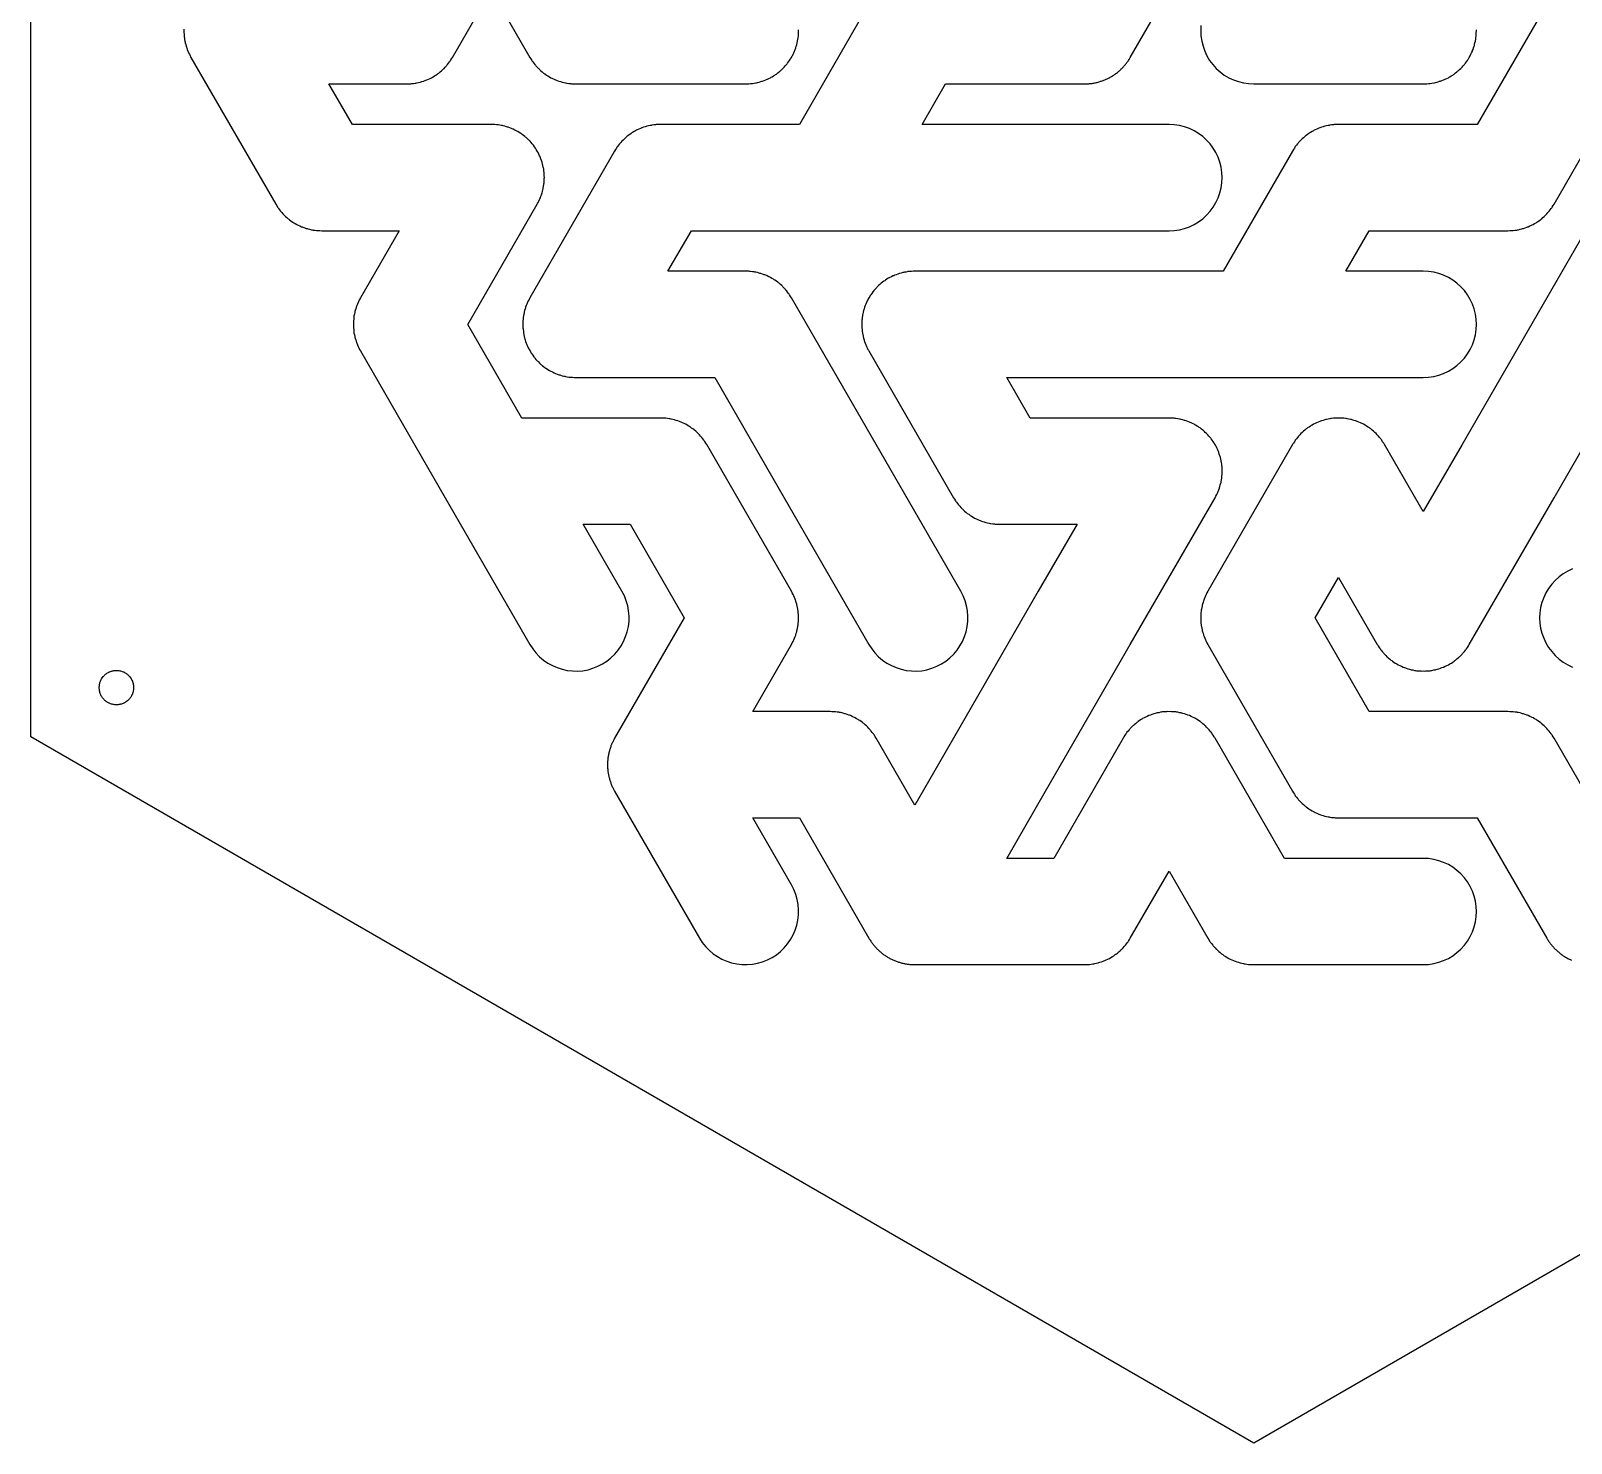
# Model space of a CAD drawing. Header units: millimetres. Extents: x -121 to 121, y -140 to 140.
# Drawn here: x -120.8 to 31.4, y -139.5 to 0 of the extents above; entities that cross this region are included whole.
import ezdxf

# ---------------------------------------------------------------- set-up
doc = ezdxf.new("R2010")
doc.units = ezdxf.units.MM
doc.layers.add('CUT', color=1, linetype='Continuous')

msp = doc.modelspace()

# ---------------------------------------------------------------- linework, layer by layer
at = {"layer": 'CUT'}
for points in [[(120.83, -69.76), (0, -139.52), (-120.83, -69.76), (-120.83, 69.76), (0, 139.52), (120.83, 69.76), (120.83, -69.76)], [(-110.67, -64.88), (-110.67, -64.96), (-110.68, -65.04), (-110.69, -65.13), (-110.71, -65.21), (-110.72, -65.29), (-110.75, -65.37), (-110.77, -65.45), (-110.8, -65.53), (-110.84, -65.61), (-110.87, -65.68), (-110.91, -65.75), (-110.96, -65.82), (-111.01, -65.89), (-111.06, -65.96), (-111.11, -66.02), (-111.17, -66.08), (-111.23, -66.14), (-111.29, -66.19), (-111.36, -66.24), (-111.43, -66.29), (-111.5, -66.34), (-111.57, -66.38), (-111.65, -66.42), (-111.72, -66.45), (-111.8, -66.48), (-111.88, -66.51), (-111.96, -66.53), (-112.04, -66.55), (-112.12, -66.56), (-112.21, -66.57), (-112.29, -66.58), (-112.37, -66.58), (-112.46, -66.58), (-112.54, -66.57), (-112.62, -66.56), (-112.7, -66.55), (-112.79, -66.53), (-112.87, -66.51), (-112.95, -66.48), (-113.02, -66.45), (-113.1, -66.42), (-113.17, -66.38), (-113.25, -66.34), (-113.32, -66.29), (-113.39, -66.24), (-113.45, -66.19), (-113.51, -66.14), (-113.57, -66.08), (-113.63, -66.02), (-113.69, -65.96), (-113.74, -65.89), (-113.79, -65.82), (-113.83, -65.75), (-113.87, -65.68), (-113.91, -65.61), (-113.94, -65.53), (-113.97, -65.45), (-114, -65.37), (-114.02, -65.29), (-114.04, -65.21), (-114.05, -65.13), (-114.06, -65.04), (-114.07, -64.96), (-114.07, -64.88), (-114.07, -64.79), (-114.06, -64.71), (-114.05, -64.63), (-114.04, -64.55), (-114.02, -64.47), (-114, -64.38), (-113.97, -64.31), (-113.94, -64.23), (-113.91, -64.15), (-113.87, -64.08), (-113.83, -64), (-113.79, -63.93), (-113.74, -63.87), (-113.69, -63.8), (-113.63, -63.74), (-113.57, -63.68), (-113.51, -63.62), (-113.45, -63.56), (-113.39, -63.51), (-113.32, -63.46), (-113.25, -63.42), (-113.17, -63.38), (-113.1, -63.34), (-113.02, -63.31), (-112.95, -63.28), (-112.87, -63.25), (-112.79, -63.23), (-112.7, -63.21), (-112.62, -63.2), (-112.54, -63.19), (-112.46, -63.18), (-112.37, -63.18), (-112.29, -63.18), (-112.21, -63.19), (-112.12, -63.2), (-112.04, -63.21), (-111.96, -63.23), (-111.88, -63.25), (-111.8, -63.28), (-111.72, -63.31), (-111.65, -63.34), (-111.57, -63.38), (-111.5, -63.42), (-111.43, -63.46), (-111.36, -63.51), (-111.29, -63.56), (-111.23, -63.62), (-111.17, -63.68), (-111.11, -63.74), (-111.06, -63.8), (-111.01, -63.87), (-110.96, -63.93), (-110.91, -64), (-110.87, -64.08), (-110.84, -64.15), (-110.8, -64.23), (-110.77, -64.31), (-110.75, -64.38), (-110.72, -64.47), (-110.71, -64.55), (-110.69, -64.63), (-110.68, -64.71), (-110.67, -64.79), (-110.67, -64.88)]]:
    msp.add_lwpolyline(points, close=True, dxfattribs=at)
for points in [[(-38.03, 2.62), (-44.89, -9.25), (-58.6, -9.25), (-58.77, -9.26), (-58.94, -9.26), (-59.03, -9.27), (-59.12, -9.28), (-59.29, -9.3), (-59.46, -9.32), (-59.54, -9.34), (-59.63, -9.35), (-59.79, -9.39), (-59.96, -9.43), (-60.04, -9.46), (-60.13, -9.48), (-60.29, -9.53), (-60.45, -9.59), (-60.53, -9.62), (-60.61, -9.65), (-60.77, -9.72), (-60.92, -9.79), (-61, -9.83), (-61.08, -9.87), (-61.22, -9.96), (-61.37, -10.04), (-61.44, -10.09), (-61.52, -10.13), (-61.66, -10.24), (-61.8, -10.33), (-61.86, -10.39), (-61.93, -10.44), (-62.06, -10.56), (-62.19, -10.67), (-62.25, -10.73), (-62.31, -10.79), (-62.43, -10.91), (-62.55, -11.04), (-62.6, -11.11), (-62.66, -11.17), (-62.76, -11.31), (-62.87, -11.44), (-62.92, -11.51), (-62.97, -11.58), (-63.05, -11.73), (-63.15, -11.88), (-71.52, -26.37), (-71.56, -26.45), (-71.6, -26.53), (-71.68, -26.68), (-71.75, -26.83), (-71.79, -26.91), (-71.82, -26.99), (-71.88, -27.15), (-71.94, -27.31), (-71.97, -27.4), (-72, -27.48), (-72.04, -27.64), (-72.09, -27.81), (-72.1, -27.89), (-72.12, -27.98), (-72.15, -28.15), (-72.18, -28.31), (-72.18, -28.4), (-72.2, -28.49), (-72.21, -28.66), (-72.22, -28.83), (-72.22, -28.91), (-72.22, -29), (-72.21, -29.17), (-72.21, -29.34), (-72.2, -29.43), (-72.2, -29.51), (-72.17, -29.68), (-72.15, -29.86), (-72.13, -29.94), (-72.12, -30.02), (-72.08, -30.19), (-72.04, -30.36), (-72.02, -30.44), (-72, -30.52), (-71.94, -30.69), (-71.89, -30.85), (-71.85, -30.93), (-71.82, -31.01), (-71.75, -31.16), (-71.68, -31.32), (-71.64, -31.4), (-71.6, -31.47), (-71.51, -31.62), (-71.43, -31.77), (-71.38, -31.84), (-71.34, -31.92), (-71.24, -32.05), (-71.14, -32.2), (-71.08, -32.26), (-71.03, -32.33), (-70.92, -32.46), (-70.8, -32.59), (-70.74, -32.65), (-70.68, -32.71), (-70.56, -32.83), (-70.43, -32.95), (-70.37, -33), (-70.3, -33.06), (-70.17, -33.16), (-70.03, -33.27), (-69.96, -33.31), (-69.89, -33.37), (-69.74, -33.45), (-69.6, -33.55), (-69.52, -33.59), (-69.45, -33.63), (-69.29, -33.7), (-69.14, -33.78), (-69.06, -33.81), (-68.98, -33.85), (-68.82, -33.91), (-68.66, -33.97), (-68.58, -33.99), (-68.5, -34.02), (-68.33, -34.07), (-68.16, -34.11), (-68.08, -34.13), (-68, -34.15), (-67.83, -34.17), (-67.66, -34.21), (-67.57, -34.21), (-67.49, -34.22), (-67.32, -34.23), (-67.14, -34.25), (-67.06, -34.25), (-66.97, -34.25), (-53.26, -34.25), (-46.4, -46.12), (-38.03, -60.62), (-37.75, -61.06), (-37.43, -61.46), (-37.08, -61.83), (-36.68, -62.17), (-36.26, -62.46), (-35.81, -62.71), (-35.34, -62.91), (-34.85, -63.07), (-34.34, -63.18), (-33.83, -63.24), (-33.31, -63.25), (-32.8, -63.21), (-32.29, -63.11), (-31.8, -62.97), (-31.32, -62.78), (-30.86, -62.55), (-30.43, -62.27), (-30.02, -61.95), (-29.65, -61.59), (-29.32, -61.2), (-29.03, -60.77), (-28.78, -60.32), (-28.57, -59.85), (-28.42, -59.36), (-28.31, -58.86), (-28.25, -58.34), (-28.24, -57.83), (-28.28, -57.31), (-28.37, -56.81), (-28.51, -56.31), (-28.7, -55.83), (-28.94, -55.37), (-37.31, -40.87), (-45.68, -26.37), (-45.78, -26.23), (-45.86, -26.08), (-45.92, -26.01), (-45.96, -25.94), (-46.07, -25.81), (-46.17, -25.67), (-46.23, -25.61), (-46.28, -25.54), (-46.4, -25.41), (-46.52, -25.29), (-46.58, -25.23), (-46.64, -25.17), (-46.77, -25.06), (-46.9, -24.94), (-46.97, -24.89), (-47.03, -24.83), (-47.17, -24.74), (-47.31, -24.63), (-47.39, -24.59), (-47.46, -24.54), (-47.61, -24.46), (-47.75, -24.37), (-47.83, -24.33), (-47.91, -24.29), (-48.07, -24.22), (-48.22, -24.15), (-48.3, -24.12), (-48.38, -24.09), (-48.54, -24.03), (-48.71, -23.98), (-48.79, -23.96), (-48.87, -23.93), (-49.04, -23.89), (-49.21, -23.85), (-49.29, -23.84), (-49.37, -23.82), (-49.54, -23.8), (-49.71, -23.78), (-49.8, -23.77), (-49.89, -23.76), (-50.06, -23.76), (-50.23, -23.75), (-57.88, -23.75), (-55.57, -19.75), (-41.86, -19.75), (-25.11, -19.75), (-8.37, -19.75), (-7.86, -19.72), (-7.35, -19.65), (-6.85, -19.52), (-6.36, -19.35), (-5.9, -19.13), (-5.45, -18.87), (-5.04, -18.56), (-4.66, -18.21), (-4.31, -17.83), (-4.01, -17.42), (-3.74, -16.97), (-3.52, -16.51), (-3.35, -16.02), (-3.22, -15.52), (-3.15, -15.01), (-3.12, -14.5), (-3.15, -13.99), (-3.22, -13.48), (-3.35, -12.98), (-3.52, -12.49), (-3.74, -12.03), (-4.01, -11.58), (-4.31, -11.17), (-4.66, -10.79), (-5.04, -10.44), (-5.45, -10.13), (-5.9, -9.87), (-6.36, -9.65), (-6.85, -9.48), (-7.35, -9.35), (-7.86, -9.28), (-8.37, -9.25), (-25.11, -9.25), (-32.76, -9.25), (-30.46, -5.25), (-16.74, -5.25), (-16.66, -5.25), (-16.57, -5.25), (-16.49, -5.24), (-16.4, -5.24), (-16.31, -5.23), (-16.23, -5.22), (-16.14, -5.21), (-16.06, -5.21), (-15.97, -5.19), (-15.89, -5.18), (-15.8, -5.16), (-15.72, -5.15), (-15.64, -5.13), (-15.55, -5.11), (-15.47, -5.09), (-15.38, -5.07), (-15.3, -5.04), (-15.22, -5.02), (-15.14, -4.99), (-15.06, -4.97), (-14.98, -4.94), (-14.89, -4.91), (-14.81, -4.88), (-14.73, -4.85), (-14.66, -4.81), (-14.58, -4.78), (-14.5, -4.74), (-14.42, -4.71), (-14.35, -4.67), (-14.27, -4.63), (-14.19, -4.59), (-14.12, -4.55), (-14.05, -4.5), (-13.97, -4.46), (-13.9, -4.41), (-13.83, -4.37), (-13.76, -4.31), (-13.69, -4.27), (-13.62, -4.21), (-13.55, -4.17), (-13.48, -4.11), (-13.41, -4.06), (-13.35, -4), (-13.28, -3.95), (-13.22, -3.89), (-13.15, -3.83), (-13.09, -3.77), (-13.03, -3.71), (-12.97, -3.65), (-12.91, -3.59), (-12.86, -3.52), (-12.8, -3.46), (-12.74, -3.39), (-12.68, -3.33), (-12.63, -3.26), (-12.58, -3.2), (-12.53, -3.13), (-12.48, -3.06), (-12.43, -2.99), (-12.38, -2.92), (-12.33, -2.84), (-12.28, -2.77), (-12.24, -2.7), (-12.2, -2.63), (-3.82, 11.87)], [(28.94, 2.62), (22.08, -9.25), (8.37, -9.25), (8.2, -9.26), (8.03, -9.26), (7.94, -9.27), (7.86, -9.28), (7.69, -9.3), (7.52, -9.32), (7.43, -9.34), (7.35, -9.35), (7.18, -9.39), (7.01, -9.43), (6.93, -9.46), (6.85, -9.48), (6.69, -9.53), (6.52, -9.59), (6.44, -9.62), (6.36, -9.65), (6.21, -9.72), (6.05, -9.79), (5.97, -9.83), (5.9, -9.87), (5.75, -9.96), (5.6, -10.04), (5.53, -10.09), (5.45, -10.13), (5.32, -10.24), (5.18, -10.33), (5.11, -10.39), (5.04, -10.44), (4.91, -10.56), (4.78, -10.67), (4.72, -10.73), (4.66, -10.79), (4.54, -10.91), (4.42, -11.04), (4.37, -11.11), (4.31, -11.17), (4.21, -11.31), (4.1, -11.44), (4.06, -11.51), (4.01, -11.58), (3.92, -11.73), (3.82, -11.88), (-3.03, -23.75), (-16.74, -23.75), (-33.49, -23.75), (-33.57, -23.75), (-33.66, -23.75), (-33.83, -23.77), (-34, -23.78), (-34.09, -23.79), (-34.17, -23.79), (-34.34, -23.83), (-34.51, -23.85), (-34.59, -23.87), (-34.68, -23.89), (-34.84, -23.93), (-35.01, -23.98), (-35.09, -24.01), (-35.17, -24.03), (-35.33, -24.09), (-35.5, -24.15), (-35.57, -24.19), (-35.65, -24.22), (-35.81, -24.3), (-35.96, -24.37), (-36.03, -24.41), (-36.11, -24.45), (-36.26, -24.55), (-36.4, -24.63), (-36.47, -24.69), (-36.54, -24.73), (-36.68, -24.84), (-36.82, -24.94), (-36.88, -25), (-36.95, -25.05), (-37.07, -25.17), (-37.2, -25.29), (-37.26, -25.35), (-37.32, -25.41), (-37.43, -25.54), (-37.54, -25.67), (-37.6, -25.74), (-37.65, -25.8), (-37.75, -25.95), (-37.85, -26.08), (-37.9, -26.16), (-37.94, -26.23), (-38.03, -26.38), (-38.12, -26.53), (-38.15, -26.6), (-38.19, -26.68), (-38.26, -26.84), (-38.34, -26.99), (-38.37, -27.07), (-38.4, -27.15), (-38.45, -27.31), (-38.51, -27.48), (-38.53, -27.56), (-38.56, -27.64), (-38.59, -27.81), (-38.64, -27.98), (-38.65, -28.06), (-38.67, -28.14), (-38.69, -28.32), (-38.71, -28.49), (-38.72, -28.57), (-38.73, -28.66), (-38.73, -28.83), (-38.74, -29), (-38.73, -29.09), (-38.73, -29.17), (-38.72, -29.34), (-38.71, -29.51), (-38.7, -29.6), (-38.69, -29.69), (-38.66, -29.85), (-38.64, -30.02), (-38.61, -30.11), (-38.6, -30.19), (-38.55, -30.36), (-38.51, -30.52), (-38.48, -30.6), (-38.46, -30.69), (-38.39, -30.85), (-38.34, -31.01), (-38.3, -31.09), (-38.27, -31.17), (-38.19, -31.32), (-38.12, -31.47), (-38.07, -31.55), (-38.03, -31.62), (-29.66, -46.12), (-29.57, -46.27), (-29.48, -46.42), (-29.43, -46.49), (-29.38, -46.56), (-29.28, -46.69), (-29.17, -46.83), (-29.12, -46.89), (-29.06, -46.96), (-28.94, -47.09), (-28.83, -47.21), (-28.76, -47.27), (-28.7, -47.33), (-28.57, -47.44), (-28.45, -47.56), (-28.38, -47.61), (-28.31, -47.67), (-28.17, -47.76), (-28.03, -47.87), (-27.96, -47.91), (-27.89, -47.96), (-27.74, -48.04), (-27.59, -48.13), (-27.51, -48.17), (-27.44, -48.21), (-27.28, -48.28), (-27.12, -48.35), (-27.04, -48.38), (-26.96, -48.41), (-26.8, -48.47), (-26.64, -48.52), (-26.56, -48.54), (-26.47, -48.57), (-26.31, -48.61), (-26.14, -48.65), (-26.05, -48.66), (-25.97, -48.68), (-25.8, -48.7), (-25.63, -48.72), (-25.54, -48.73), (-25.46, -48.74), (-25.29, -48.74), (-25.11, -48.75), (-17.46, -48.75), (-21.29, -55.37), (-29.66, -69.87), (-33.49, -76.5), (-37.31, -69.87), (-37.4, -69.73), (-37.49, -69.58), (-37.54, -69.51), (-37.59, -69.44), (-37.7, -69.31), (-37.8, -69.17), (-37.86, -69.11), (-37.91, -69.04), (-38.03, -68.91), (-38.15, -68.79), (-38.21, -68.73), (-38.27, -68.67), (-38.4, -68.56), (-38.53, -68.44), (-38.6, -68.39), (-38.66, -68.33), (-38.8, -68.24), (-38.94, -68.13), (-39.01, -68.09), (-39.09, -68.04), (-39.24, -67.96), (-39.38, -67.87), (-39.46, -67.83), (-39.54, -67.79), (-39.69, -67.72), (-39.85, -67.65), (-39.93, -67.62), (-40.01, -67.59), (-40.17, -67.53), (-40.33, -67.48), (-40.42, -67.46), (-40.5, -67.43), (-40.67, -67.39), (-40.83, -67.35), (-40.92, -67.34), (-41, -67.32), (-41.17, -67.3), (-41.34, -67.28), (-41.43, -67.27), (-41.51, -67.26), (-41.69, -67.26), (-41.86, -67.25), (-49.51, -67.25), (-45.68, -60.62), (-45.6, -60.47), (-45.52, -60.32), (-45.49, -60.24), (-45.45, -60.17), (-45.38, -60.01), (-45.32, -59.85), (-45.29, -59.77), (-45.26, -59.69), (-45.21, -59.52), (-45.16, -59.36), (-45.14, -59.27), (-45.12, -59.19), (-45.09, -59.02), (-45.05, -58.86), (-45.04, -58.77), (-45.02, -58.69), (-45.01, -58.51), (-44.99, -58.34), (-44.99, -58.26), (-44.98, -58.17), (-44.99, -58), (-44.98, -57.83), (-44.99, -57.74), (-44.99, -57.66), (-45.01, -57.49), (-45.02, -57.31), (-45.04, -57.23), (-45.05, -57.14), (-45.09, -56.98), (-45.12, -56.81), (-45.14, -56.73), (-45.16, -56.64), (-45.21, -56.48), (-45.26, -56.31), (-45.29, -56.23), (-45.32, -56.15), (-45.38, -55.99), (-45.45, -55.83), (-45.49, -55.76), (-45.52, -55.68), (-45.6, -55.53), (-45.68, -55.37), (-54.05, -40.87), (-54.15, -40.73), (-54.24, -40.58), (-54.29, -40.51), (-54.33, -40.44), (-54.44, -40.31), (-54.54, -40.17), (-54.6, -40.11), (-54.65, -40.04), (-54.77, -39.91), (-54.89, -39.79), (-54.95, -39.73), (-55.01, -39.67), (-55.14, -39.56), (-55.27, -39.44), (-55.34, -39.39), (-55.41, -39.33), (-55.55, -39.24), (-55.68, -39.13), (-55.76, -39.09), (-55.83, -39.04), (-55.98, -38.96), (-56.13, -38.87), (-56.2, -38.83), (-56.28, -38.79), (-56.44, -38.72), (-56.59, -38.65), (-56.67, -38.62), (-56.75, -38.59), (-56.92, -38.53), (-57.08, -38.48), (-57.16, -38.46), (-57.24, -38.43), (-57.41, -38.39), (-57.58, -38.35), (-57.66, -38.34), (-57.75, -38.32), (-57.92, -38.3), (-58.09, -38.28), (-58.17, -38.27), (-58.26, -38.26), (-58.43, -38.26), (-58.6, -38.25), (-72.31, -38.25), (-77.65, -29), (-70.8, -17.12), (-70.76, -17.05), (-70.71, -16.97), (-70.64, -16.82), (-70.56, -16.67), (-70.53, -16.59), (-70.49, -16.51), (-70.44, -16.35), (-70.37, -16.19), (-70.35, -16.1), (-70.32, -16.02), (-70.28, -15.86), (-70.23, -15.69), (-70.22, -15.61), (-70.2, -15.52), (-70.17, -15.35), (-70.14, -15.19), (-70.13, -15.1), (-70.12, -15.01), (-70.11, -14.84), (-70.1, -14.67), (-70.1, -14.59), (-70.09, -14.5), (-70.1, -14.33), (-70.11, -14.16), (-70.12, -14.07), (-70.12, -13.99), (-70.14, -13.82), (-70.16, -13.64), (-70.18, -13.56), (-70.2, -13.48), (-70.24, -13.31), (-70.27, -13.14), (-70.3, -13.06), (-70.32, -12.98), (-70.38, -12.81), (-70.43, -12.65), (-70.46, -12.57), (-70.49, -12.49), (-70.57, -12.34), (-70.64, -12.18), (-70.68, -12.1), (-70.71, -12.03), (-70.8, -11.88), (-70.89, -11.73), (-70.93, -11.66), (-70.98, -11.58), (-71.08, -11.45), (-71.18, -11.3), (-71.23, -11.24), (-71.29, -11.17), (-71.4, -11.04), (-71.51, -10.91), (-71.57, -10.85), (-71.63, -10.79), (-71.76, -10.67), (-71.88, -10.55), (-71.95, -10.5), (-72.01, -10.44), (-72.15, -10.34), (-72.29, -10.23), (-72.36, -10.19), (-72.43, -10.13), (-72.57, -10.05), (-72.72, -9.95), (-72.8, -9.91), (-72.87, -9.87), (-73.02, -9.8), (-73.18, -9.72), (-73.26, -9.69), (-73.34, -9.65), (-73.5, -9.59), (-73.66, -9.53), (-73.74, -9.51), (-73.82, -9.48), (-73.99, -9.43), (-74.15, -9.39), (-74.24, -9.37), (-74.32, -9.35), (-74.49, -9.33), (-74.66, -9.29), (-74.74, -9.29), (-74.83, -9.28), (-75, -9.27), (-75.17, -9.25), (-75.26, -9.25), (-75.34, -9.25), (-89.06, -9.25), (-91.37, -5.25), (-83.72, -5.25), (-83.54, -5.24), (-83.37, -5.24), (-83.29, -5.23), (-83.2, -5.22), (-83.03, -5.2), (-82.86, -5.18), (-82.78, -5.16), (-82.69, -5.15), (-82.52, -5.11), (-82.36, -5.07), (-82.28, -5.04), (-82.19, -5.02), (-82.03, -4.97), (-81.87, -4.91), (-81.79, -4.88), (-81.71, -4.85), (-81.55, -4.78), (-81.39, -4.71), (-81.32, -4.67), (-81.24, -4.63), (-81.09, -4.54), (-80.94, -4.46), (-80.87, -4.41), (-80.8, -4.37), (-80.66, -4.26), (-80.52, -4.17), (-80.45, -4.11), (-80.39, -4.06), (-80.26, -3.94), (-80.13, -3.83), (-80.07, -3.77), (-80, -3.71), (-79.89, -3.59), (-79.77, -3.46), (-79.72, -3.39), (-79.66, -3.33), (-79.56, -3.19), (-79.45, -3.06), (-79.4, -2.99), (-79.35, -2.92), (-79.26, -2.77), (-79.17, -2.63), (-75.34, 4), (-71.52, -2.63), (-71.43, -2.77), (-71.34, -2.92), (-71.29, -2.99), (-71.24, -3.06), (-71.13, -3.19), (-71.03, -3.33), (-70.97, -3.39), (-70.92, -3.46), (-70.8, -3.59), (-70.68, -3.71), (-70.62, -3.77), (-70.56, -3.83), (-70.43, -3.94), (-70.3, -4.06), (-70.23, -4.11), (-70.17, -4.17), (-70.03, -4.26), (-69.89, -4.37), (-69.82, -4.41), (-69.74, -4.46), (-69.59, -4.54), (-69.45, -4.63), (-69.37, -4.67), (-69.29, -4.71), (-69.14, -4.78), (-68.98, -4.85), (-68.9, -4.88), (-68.82, -4.91), (-68.66, -4.97), (-68.5, -5.02), (-68.41, -5.04), (-68.33, -5.07), (-68.16, -5.11), (-68, -5.15), (-67.91, -5.16), (-67.83, -5.18), (-67.66, -5.2), (-67.49, -5.22), (-67.4, -5.23), (-67.32, -5.24), (-67.14, -5.24), (-66.97, -5.25), (-50.23, -5.25), (-50.14, -5.25), (-50.06, -5.25), (-49.89, -5.23), (-49.71, -5.22), (-49.63, -5.21), (-49.54, -5.21), (-49.38, -5.17), (-49.21, -5.15), (-49.12, -5.13), (-49.04, -5.11), (-48.87, -5.07), (-48.71, -5.02), (-48.62, -4.99), (-48.54, -4.97), (-48.38, -4.91), (-48.22, -4.85), (-48.14, -4.81), (-48.06, -4.78), (-47.91, -4.7), (-47.75, -4.63), (-47.68, -4.59), (-47.6, -4.55), (-47.46, -4.45), (-47.31, -4.37), (-47.24, -4.31), (-47.17, -4.27), (-47.04, -4.16), (-46.9, -4.06), (-46.84, -4), (-46.77, -3.95), (-46.64, -3.83), (-46.52, -3.71), (-46.46, -3.65), (-46.4, -3.59), (-46.29, -3.46), (-46.17, -3.33), (-46.12, -3.26), (-46.06, -3.2), (-45.97, -3.05), (-45.86, -2.92), (-45.82, -2.84), (-45.77, -2.77), (-45.69, -2.62), (-45.6, -2.47), (-45.56, -2.4), (-45.52, -2.32), (-45.45, -2.16), (-45.38, -2.01), (-45.35, -1.93), (-45.32, -1.85), (-45.26, -1.69), (-45.21, -1.52), (-45.18, -1.44), (-45.16, -1.36), (-45.12, -1.19), (-45.08, -1.02), (-45.07, -0.94), (-45.05, -0.86), (-45.03, -0.68), (-45, -0.51), (-45, -0.43), (-44.99, -0.34), (-44.99, -0.17), (-44.98, 0), (-44.98, 0.09)], [(-105.7, 0.17), (-105.71, 0), (-105.7, -0.09), (-105.71, -0.17), (-105.69, -0.34), (-105.68, -0.51), (-105.67, -0.6), (-105.66, -0.69), (-105.63, -0.85), (-105.61, -1.02), (-105.59, -1.11), (-105.57, -1.19), (-105.52, -1.36), (-105.48, -1.52), (-105.45, -1.6), (-105.43, -1.69), (-105.37, -1.85), (-105.31, -2.01), (-105.27, -2.09), (-105.24, -2.17), (-105.16, -2.32), (-105.09, -2.47), (-105.04, -2.55), (-105.01, -2.63), (-96.63, -17.12), (-96.54, -17.27), (-96.45, -17.42), (-96.4, -17.49), (-96.35, -17.56), (-96.25, -17.69), (-96.15, -17.83), (-96.09, -17.89), (-96.03, -17.96), (-95.92, -18.09), (-95.8, -18.21), (-95.74, -18.27), (-95.68, -18.33), (-95.55, -18.44), (-95.42, -18.56), (-95.35, -18.61), (-95.28, -18.67), (-95.14, -18.76), (-95, -18.87), (-94.93, -18.91), (-94.86, -18.96), (-94.71, -19.04), (-94.56, -19.13), (-94.48, -19.17), (-94.41, -19.21), (-94.25, -19.28), (-94.1, -19.35), (-94.02, -19.38), (-93.94, -19.41), (-93.77, -19.47), (-93.61, -19.52), (-93.53, -19.54), (-93.45, -19.57), (-93.28, -19.61), (-93.11, -19.65), (-93.03, -19.66), (-92.94, -19.68), (-92.77, -19.7), (-92.6, -19.72), (-92.52, -19.73), (-92.43, -19.74), (-92.26, -19.74), (-92.09, -19.75), (-84.44, -19.75), (-88.26, -26.37), (-88.34, -26.53), (-88.42, -26.68), (-88.46, -26.76), (-88.5, -26.83), (-88.56, -26.99), (-88.63, -27.15), (-88.66, -27.23), (-88.69, -27.31), (-88.73, -27.48), (-88.79, -27.64), (-88.81, -27.73), (-88.83, -27.81), (-88.86, -27.98), (-88.9, -28.14), (-88.91, -28.23), (-88.92, -28.31), (-88.93, -28.49), (-88.95, -28.66), (-88.96, -28.74), (-88.96, -28.83), (-88.96, -29), (-88.96, -29.17), (-88.96, -29.26), (-88.95, -29.34), (-88.93, -29.51), (-88.92, -29.69), (-88.91, -29.77), (-88.9, -29.86), (-88.86, -30.02), (-88.83, -30.19), (-88.81, -30.27), (-88.79, -30.36), (-88.73, -30.52), (-88.69, -30.69), (-88.66, -30.77), (-88.63, -30.85), (-88.56, -31.01), (-88.5, -31.17), (-88.46, -31.24), (-88.42, -31.32), (-88.34, -31.47), (-88.26, -31.62), (-79.89, -46.12), (-71.52, -60.62), (-71.24, -61.06), (-70.92, -61.46), (-70.56, -61.83), (-70.17, -62.17), (-69.74, -62.46), (-69.29, -62.71), (-68.82, -62.91), (-68.33, -63.07), (-67.83, -63.18), (-67.32, -63.24), (-66.8, -63.25), (-66.29, -63.21), (-65.78, -63.11), (-65.29, -62.97), (-64.81, -62.78), (-64.35, -62.55), (-63.91, -62.27), (-63.51, -61.95), (-63.14, -61.59), (-62.81, -61.2), (-62.51, -60.77), (-62.26, -60.32), (-62.06, -59.85), (-61.9, -59.36), (-61.79, -58.86), (-61.73, -58.34), (-61.73, -57.83), (-61.77, -57.31), (-61.86, -56.81), (-62, -56.31), (-62.19, -55.83), (-62.43, -55.37), (-66.25, -48.75), (-61.63, -48.75), (-56.29, -58), (-63.15, -69.87), (-63.19, -69.95), (-63.23, -70.03), (-63.27, -70.1), (-63.31, -70.18), (-63.34, -70.26), (-63.38, -70.33), (-63.41, -70.41), (-63.45, -70.49), (-63.48, -70.57), (-63.51, -70.65), (-63.54, -70.73), (-63.57, -70.81), (-63.6, -70.9), (-63.62, -70.98), (-63.65, -71.06), (-63.67, -71.14), (-63.69, -71.23), (-63.71, -71.31), (-63.73, -71.39), (-63.75, -71.48), (-63.76, -71.56), (-63.78, -71.64), (-63.79, -71.73), (-63.81, -71.81), (-63.81, -71.9), (-63.83, -71.99), (-63.83, -72.07), (-63.84, -72.16), (-63.84, -72.24), (-63.85, -72.33), (-63.85, -72.41), (-63.85, -72.5), (-63.85, -72.59), (-63.85, -72.67), (-63.84, -72.76), (-63.84, -72.84), (-63.83, -72.93), (-63.83, -73.01), (-63.81, -73.1), (-63.81, -73.19), (-63.79, -73.27), (-63.78, -73.36), (-63.76, -73.44), (-63.75, -73.52), (-63.73, -73.61), (-63.71, -73.69), (-63.69, -73.77), (-63.67, -73.86), (-63.65, -73.94), (-63.62, -74.02), (-63.6, -74.1), (-63.57, -74.19), (-63.54, -74.27), (-63.51, -74.35), (-63.48, -74.43), (-63.45, -74.51), (-63.41, -74.59), (-63.38, -74.67), (-63.34, -74.74), (-63.31, -74.82), (-63.27, -74.9), (-63.23, -74.97), (-63.19, -75.05), (-63.15, -75.12), (-54.78, -89.62), (-54.5, -90.06), (-54.18, -90.46), (-53.82, -90.83), (-53.43, -91.17), (-53, -91.46), (-52.55, -91.71), (-52.08, -91.91), (-51.59, -92.07), (-51.08, -92.18), (-50.57, -92.24), (-50.06, -92.25), (-49.54, -92.21), (-49.04, -92.11), (-48.54, -91.97), (-48.06, -91.78), (-47.6, -91.55), (-47.17, -91.27), (-46.77, -90.95), (-46.4, -90.59), (-46.06, -90.2), (-45.77, -89.77), (-45.52, -89.32), (-45.32, -88.85), (-45.16, -88.36), (-45.05, -87.86), (-44.99, -87.34), (-44.98, -86.83), (-44.98, -86.83), (-45.02, -86.31), (-45.12, -85.81), (-45.26, -85.31), (-45.45, -84.83), (-45.68, -84.37), (-49.51, -77.75), (-44.89, -77.75), (-38.03, -89.62), (-37.99, -89.7), (-37.94, -89.77), (-37.9, -89.84), (-37.85, -89.92), (-37.8, -89.99), (-37.75, -90.06), (-37.7, -90.13), (-37.65, -90.2), (-37.6, -90.26), (-37.54, -90.33), (-37.49, -90.39), (-37.43, -90.46), (-37.37, -90.52), (-37.32, -90.59), (-37.26, -90.65), (-37.2, -90.71), (-37.13, -90.77), (-37.08, -90.83), (-37.01, -90.89), (-36.95, -90.95), (-36.88, -91), (-36.82, -91.06), (-36.75, -91.11), (-36.68, -91.17), (-36.61, -91.21), (-36.54, -91.27), (-36.47, -91.31), (-36.4, -91.37), (-36.33, -91.41), (-36.26, -91.46), (-36.18, -91.5), (-36.11, -91.55), (-36.03, -91.59), (-35.96, -91.63), (-35.88, -91.67), (-35.81, -91.71), (-35.73, -91.74), (-35.65, -91.78), (-35.57, -91.81), (-35.5, -91.85), (-35.41, -91.88), (-35.34, -91.91), (-35.25, -91.94), (-35.17, -91.97), (-35.09, -91.99), (-35.01, -92.02), (-34.93, -92.04), (-34.85, -92.07), (-34.76, -92.09), (-34.68, -92.11), (-34.59, -92.13), (-34.51, -92.15), (-34.43, -92.16), (-34.34, -92.18), (-34.26, -92.19), (-34.17, -92.21), (-34.09, -92.21), (-34, -92.22), (-33.92, -92.23), (-33.83, -92.24), (-33.74, -92.24), (-33.66, -92.25), (-33.57, -92.25), (-33.49, -92.25), (-16.74, -92.25), (-16.57, -92.24), (-16.4, -92.24), (-16.31, -92.23), (-16.23, -92.22), (-16.06, -92.2), (-15.89, -92.18), (-15.8, -92.16), (-15.72, -92.15), (-15.55, -92.11), (-15.38, -92.07), (-15.3, -92.04), (-15.22, -92.02), (-15.06, -91.97), (-14.89, -91.91), (-14.81, -91.88), (-14.73, -91.85), (-14.58, -91.78), (-14.42, -91.71), (-14.35, -91.67), (-14.27, -91.63), (-14.12, -91.54), (-13.97, -91.46), (-13.9, -91.41), (-13.83, -91.37), (-13.69, -91.26), (-13.55, -91.17), (-13.48, -91.11), (-13.41, -91.06), (-13.29, -90.94), (-13.15, -90.83), (-13.09, -90.77), (-13.03, -90.71), (-12.92, -90.59), (-12.8, -90.46), (-12.74, -90.39), (-12.68, -90.33), (-12.58, -90.19), (-12.48, -90.06), (-12.43, -89.99), (-12.38, -89.92), (-12.29, -89.77), (-12.2, -89.62), (-8.37, -83), (-4.55, -89.62), (-4.45, -89.77), (-4.37, -89.92), (-4.31, -89.99), (-4.27, -90.06), (-4.16, -90.19), (-4.06, -90.33), (-4, -90.39), (-3.95, -90.46), (-3.83, -90.59), (-3.71, -90.71), (-3.65, -90.77), (-3.59, -90.83), (-3.46, -90.94), (-3.33, -91.06), (-3.26, -91.11), (-3.2, -91.17), (-3.05, -91.26), (-2.92, -91.37), (-2.84, -91.41), (-2.77, -91.46), (-2.62, -91.54), (-2.47, -91.63), (-2.4, -91.67), (-2.32, -91.71), (-2.16, -91.78), (-2.01, -91.85), (-1.93, -91.88), (-1.85, -91.91), (-1.69, -91.97), (-1.52, -92.02), (-1.44, -92.04), (-1.36, -92.07), (-1.19, -92.11), (-1.02, -92.15), (-0.94, -92.16), (-0.86, -92.18), (-0.68, -92.2), (-0.51, -92.22), (-0.43, -92.23), (-0.34, -92.24), (-0.17, -92.24), (0, -92.25), (16.74, -92.25), (17.26, -92.22), (17.77, -92.15), (18.27, -92.02), (18.75, -91.85), (19.22, -91.63), (19.66, -91.37), (20.07, -91.06), (20.46, -90.71), (20.8, -90.33), (21.11, -89.92), (21.37, -89.47), (21.59, -89.01), (21.77, -88.52), (21.89, -88.02), (21.97, -87.51), (21.99, -87), (21.97, -86.49), (21.89, -85.98), (21.77, -85.48), (21.59, -84.99), (21.37, -84.53), (21.11, -84.08), (20.8, -83.67), (20.46, -83.29), (20.07, -82.94), (19.66, -82.63), (19.22, -82.37), (18.75, -82.15), (18.27, -81.98), (17.77, -81.85), (17.26, -81.78), (16.74, -81.75), (3.03, -81.75), (-3.82, -69.87), (-3.87, -69.8), (-3.91, -69.73), (-4.01, -69.59), (-4.1, -69.44), (-4.16, -69.37), (-4.21, -69.3), (-4.32, -69.17), (-4.42, -69.04), (-4.48, -68.98), (-4.54, -68.91), (-4.66, -68.79), (-4.78, -68.67), (-4.85, -68.61), (-4.91, -68.55), (-5.04, -68.45), (-5.18, -68.33), (-5.25, -68.29), (-5.31, -68.23), (-5.46, -68.14), (-5.6, -68.04), (-5.67, -68), (-5.75, -67.95), (-5.9, -67.87), (-6.05, -67.79), (-6.13, -67.76), (-6.2, -67.72), (-6.36, -67.65), (-6.52, -67.59), (-6.6, -67.56), (-6.68, -67.53), (-6.85, -67.48), (-7.01, -67.43), (-7.1, -67.41), (-7.18, -67.39), (-7.35, -67.36), (-7.52, -67.32), (-7.6, -67.31), (-7.69, -67.29), (-7.86, -67.28), (-8.03, -67.26), (-8.11, -67.26), (-8.2, -67.25), (-8.37, -67.26), (-8.54, -67.25), (-8.63, -67.26), (-8.71, -67.26), (-8.89, -67.28), (-9.06, -67.29), (-9.14, -67.31), (-9.23, -67.32), (-9.39, -67.36), (-9.56, -67.39), (-9.65, -67.41), (-9.73, -67.43), (-9.89, -67.48), (-10.06, -67.53), (-10.14, -67.56), (-10.22, -67.59), (-10.38, -67.65), (-10.54, -67.72), (-10.61, -67.76), (-10.69, -67.79), (-10.84, -67.87), (-11, -67.95), (-11.07, -68), (-11.14, -68.04), (-11.29, -68.14), (-11.43, -68.23), (-11.5, -68.29), (-11.57, -68.33), (-11.7, -68.45), (-11.83, -68.55), (-11.89, -68.61), (-11.96, -68.67), (-12.08, -68.79), (-12.2, -68.91), (-12.26, -68.98), (-12.32, -69.04), (-12.43, -69.17), (-12.54, -69.3), (-12.59, -69.37), (-12.64, -69.44), (-12.73, -69.59), (-12.83, -69.73), (-12.87, -69.8), (-12.92, -69.87), (-19.77, -81.75), (-24.39, -81.75), (-20.57, -75.12), (-12.2, -60.62), (-3.82, -46.12), (-3.79, -46.05), (-3.74, -45.97), (-3.67, -45.82), (-3.59, -45.67), (-3.56, -45.59), (-3.52, -45.51), (-3.46, -45.35), (-3.4, -45.19), (-3.38, -45.1), (-3.35, -45.02), (-3.31, -44.86), (-3.26, -44.69), (-3.24, -44.61), (-3.22, -44.52), (-3.2, -44.35), (-3.17, -44.19), (-3.16, -44.1), (-3.15, -44.01), (-3.14, -43.84), (-3.12, -43.67), (-3.13, -43.59), (-3.12, -43.5), (-3.13, -43.33), (-3.13, -43.16), (-3.14, -43.07), (-3.15, -42.99), (-3.17, -42.82), (-3.19, -42.64), (-3.21, -42.56), (-3.22, -42.48), (-3.26, -42.31), (-3.3, -42.14), (-3.33, -42.06), (-3.35, -41.98), (-3.41, -41.81), (-3.46, -41.65), (-3.49, -41.57), (-3.52, -41.49), (-3.59, -41.34), (-3.66, -41.18), (-3.7, -41.1), (-3.74, -41.03), (-3.83, -40.88), (-3.91, -40.73), (-3.96, -40.66), (-4.01, -40.58), (-4.11, -40.45), (-4.21, -40.3), (-4.26, -40.24), (-4.31, -40.17), (-4.43, -40.04), (-4.54, -39.91), (-4.6, -39.85), (-4.66, -39.79), (-4.79, -39.67), (-4.91, -39.55), (-4.98, -39.5), (-5.04, -39.44), (-5.18, -39.34), (-5.31, -39.23), (-5.39, -39.19), (-5.45, -39.13), (-5.6, -39.05), (-5.75, -38.95), (-5.82, -38.91), (-5.9, -38.87), (-6.05, -38.8), (-6.2, -38.72), (-6.28, -38.69), (-6.36, -38.65), (-6.52, -38.59), (-6.68, -38.53), (-6.77, -38.51), (-6.85, -38.48), (-7.01, -38.43), (-7.18, -38.39), (-7.26, -38.37), (-7.35, -38.35), (-7.52, -38.33), (-7.69, -38.29), (-7.77, -38.29), (-7.86, -38.28), (-8.03, -38.27), (-8.2, -38.25), (-8.29, -38.25), (-8.37, -38.25), (-22.08, -38.25), (-24.39, -34.25), (-16.74, -34.25), (0, -34.25), (16.74, -34.25), (17.26, -34.22), (17.77, -34.15), (18.27, -34.02), (18.75, -33.85), (19.22, -33.63), (19.66, -33.37), (20.07, -33.06), (20.46, -32.71), (20.8, -32.33), (21.11, -31.92), (21.37, -31.47), (21.59, -31.01), (21.77, -30.52), (21.89, -30.02), (21.97, -29.51), (21.99, -29), (21.97, -28.49), (21.89, -27.98), (21.77, -27.48), (21.59, -26.99), (21.37, -26.53), (21.11, -26.08), (20.8, -25.67), (20.46, -25.29), (20.07, -24.94), (19.66, -24.63), (19.22, -24.37), (18.75, -24.15), (18.27, -23.98), (17.77, -23.85), (17.26, -23.78), (16.74, -23.75), (9.09, -23.75), (11.4, -19.75), (25.11, -19.75), (25.29, -19.74), (25.46, -19.74), (25.54, -19.73), (25.63, -19.72), (25.8, -19.7), (25.97, -19.68), (26.05, -19.66), (26.14, -19.65), (26.31, -19.61), (26.47, -19.57), (26.56, -19.54), (26.64, -19.52), (26.8, -19.47), (26.96, -19.41), (27.04, -19.38), (27.12, -19.35), (27.28, -19.28), (27.44, -19.21), (27.51, -19.17), (27.59, -19.13), (27.74, -19.04), (27.89, -18.96), (27.96, -18.91), (28.03, -18.87), (28.17, -18.76), (28.31, -18.67), (28.38, -18.61), (28.45, -18.56), (28.57, -18.44), (28.7, -18.33), (28.76, -18.27), (28.83, -18.21), (28.94, -18.09), (29.06, -17.96), (29.12, -17.89), (29.17, -17.83), (29.28, -17.69), (29.38, -17.56), (29.43, -17.49), (29.48, -17.42), (29.57, -17.27), (29.66, -17.12), (36.52, -5.25)], [(-5.22, 0.51), (-5.25, 0), (-5.22, -0.51), (-5.15, -1.02), (-5.02, -1.52), (-4.85, -2.01), (-4.63, -2.47), (-4.37, -2.92), (-4.06, -3.33), (-3.71, -3.71), (-3.33, -4.06), (-2.92, -4.37), (-2.47, -4.63), (-2.01, -4.85), (-1.52, -5.02), (-1.02, -5.15), (-0.51, -5.22), (0, -5.25), (16.74, -5.25), (16.83, -5.25), (16.91, -5.25), (17.09, -5.23), (17.26, -5.22), (17.34, -5.21), (17.43, -5.21), (17.6, -5.17), (17.77, -5.15), (17.85, -5.13), (17.94, -5.11), (18.1, -5.07), (18.27, -5.02), (18.35, -4.99), (18.43, -4.97), (18.59, -4.91), (18.75, -4.85), (18.83, -4.81), (18.91, -4.78), (19.06, -4.7), (19.22, -4.63), (19.29, -4.59), (19.37, -4.55), (19.51, -4.45), (19.66, -4.37), (19.73, -4.31), (19.8, -4.27), (19.94, -4.16), (20.07, -4.06), (20.14, -4), (20.2, -3.95), (20.33, -3.83), (20.46, -3.71), (20.51, -3.65), (20.57, -3.59), (20.69, -3.46), (20.8, -3.33), (20.85, -3.26), (20.91, -3.2), (21.01, -3.05), (21.11, -2.92), (21.15, -2.84), (21.2, -2.77), (21.28, -2.62), (21.37, -2.47), (21.41, -2.4), (21.45, -2.32), (21.52, -2.16), (21.59, -2.01), (21.62, -1.93), (21.66, -1.85), (21.71, -1.69), (21.77, -1.52), (21.79, -1.44), (21.81, -1.36), (21.85, -1.19), (21.89, -1.02), (21.9, -0.94), (21.92, -0.86), (21.94, -0.68), (21.97, -0.51), (21.97, -0.43), (21.98, -0.34), (21.98, -0.17), (21.99, 0), (21.99, 0.09)], [(37.31, -11.88), (28.94, -26.37), (20.57, -40.87), (16.74, -47.5), (12.92, -40.87), (12.87, -40.8), (12.83, -40.73), (12.73, -40.59), (12.64, -40.44), (12.59, -40.37), (12.54, -40.3), (12.43, -40.17), (12.32, -40.04), (12.26, -39.98), (12.2, -39.91), (12.08, -39.79), (11.96, -39.67), (11.89, -39.61), (11.83, -39.55), (11.7, -39.45), (11.57, -39.33), (11.5, -39.29), (11.43, -39.23), (11.29, -39.14), (11.14, -39.04), (11.07, -39), (11, -38.95), (10.84, -38.87), (10.69, -38.79), (10.61, -38.76), (10.54, -38.72), (10.38, -38.65), (10.22, -38.59), (10.14, -38.56), (10.06, -38.53), (9.89, -38.48), (9.73, -38.43), (9.65, -38.41), (9.56, -38.39), (9.39, -38.36), (9.23, -38.32), (9.14, -38.31), (9.06, -38.29), (8.89, -38.28), (8.71, -38.26), (8.63, -38.26), (8.54, -38.25), (8.37, -38.26), (8.2, -38.25), (8.11, -38.26), (8.03, -38.26), (7.86, -38.28), (7.69, -38.29), (7.6, -38.31), (7.52, -38.32), (7.35, -38.36), (7.18, -38.39), (7.1, -38.41), (7.01, -38.43), (6.85, -38.48), (6.68, -38.53), (6.6, -38.56), (6.52, -38.59), (6.36, -38.65), (6.2, -38.72), (6.13, -38.76), (6.05, -38.79), (5.9, -38.87), (5.75, -38.95), (5.67, -39), (5.6, -39.04), (5.46, -39.14), (5.31, -39.23), (5.25, -39.29), (5.18, -39.33), (5.04, -39.45), (4.91, -39.55), (4.85, -39.61), (4.78, -39.67), (4.66, -39.79), (4.54, -39.91), (4.48, -39.98), (4.42, -40.04), (4.32, -40.17), (4.21, -40.3), (4.16, -40.37), (4.1, -40.44), (4.01, -40.59), (3.91, -40.73), (3.87, -40.8), (3.82, -40.87), (-4.55, -55.37), (-4.63, -55.53), (-4.71, -55.68), (-4.74, -55.76), (-4.78, -55.83), (-4.85, -55.99), (-4.91, -56.15), (-4.94, -56.23), (-4.97, -56.31), (-5.02, -56.48), (-5.07, -56.64), (-5.09, -56.73), (-5.11, -56.81), (-5.14, -56.98), (-5.18, -57.14), (-5.19, -57.23), (-5.21, -57.31), (-5.22, -57.49), (-5.24, -57.66), (-5.24, -57.74), (-5.25, -57.83), (-5.24, -58), (-5.25, -58.17), (-5.24, -58.26), (-5.24, -58.34), (-5.22, -58.51), (-5.21, -58.69), (-5.19, -58.77), (-5.18, -58.86), (-5.14, -59.02), (-5.11, -59.19), (-5.09, -59.27), (-5.07, -59.36), (-5.02, -59.52), (-4.97, -59.69), (-4.94, -59.77), (-4.91, -59.85), (-4.85, -60.01), (-4.78, -60.17), (-4.74, -60.24), (-4.71, -60.32), (-4.63, -60.47), (-4.55, -60.62), (3.82, -75.12), (3.92, -75.27), (4.01, -75.42), (4.06, -75.49), (4.1, -75.56), (4.21, -75.69), (4.31, -75.83), (4.37, -75.89), (4.42, -75.96), (4.54, -76.09), (4.66, -76.21), (4.72, -76.27), (4.78, -76.33), (4.91, -76.44), (5.04, -76.56), (5.11, -76.61), (5.18, -76.67), (5.32, -76.76), (5.45, -76.87), (5.53, -76.91), (5.6, -76.96), (5.75, -77.04), (5.9, -77.13), (5.97, -77.17), (6.05, -77.21), (6.21, -77.28), (6.36, -77.35), (6.44, -77.38), (6.52, -77.41), (6.69, -77.47), (6.85, -77.52), (6.93, -77.54), (7.01, -77.57), (7.18, -77.61), (7.35, -77.65), (7.43, -77.66), (7.52, -77.68), (7.69, -77.7), (7.86, -77.72), (7.94, -77.73), (8.03, -77.74), (8.2, -77.74), (8.37, -77.75), (22.08, -77.75), (28.94, -89.62), (28.99, -89.7), (29.03, -89.77), (29.08, -89.84), (29.12, -89.92), (29.17, -89.99), (29.22, -90.06), (29.27, -90.13), (29.32, -90.2), (29.38, -90.26), (29.43, -90.33), (29.49, -90.39), (29.54, -90.46), (29.6, -90.52), (29.65, -90.59), (29.72, -90.65), (29.77, -90.71), (29.84, -90.77), (29.9, -90.83), (29.96, -90.89), (30.02, -90.95), (30.09, -91), (30.16, -91.06), (30.22, -91.11), (30.29, -91.17), (30.36, -91.21), (30.43, -91.27), (30.5, -91.31), (30.57, -91.37), (30.64, -91.41), (30.71, -91.46), (30.79, -91.5), (30.86, -91.55), (30.94, -91.59), (31.01, -91.63), (31.09, -91.67), (31.16, -91.71), (31.24, -91.74), (31.32, -91.78), (31.4, -91.81)], [(33.49, -76.5), (29.66, -69.87), (29.57, -69.73), (29.48, -69.58), (29.43, -69.51), (29.38, -69.44), (29.28, -69.31), (29.17, -69.17), (29.12, -69.11), (29.06, -69.04), (28.94, -68.91), (28.83, -68.79), (28.76, -68.73), (28.7, -68.67), (28.57, -68.56), (28.45, -68.44), (28.38, -68.39), (28.31, -68.33), (28.17, -68.24), (28.03, -68.13), (27.96, -68.09), (27.89, -68.04), (27.74, -67.96), (27.59, -67.87), (27.51, -67.83), (27.44, -67.79), (27.28, -67.72), (27.12, -67.65), (27.04, -67.62), (26.96, -67.59), (26.8, -67.53), (26.64, -67.48), (26.56, -67.46), (26.47, -67.43), (26.31, -67.39), (26.14, -67.35), (26.05, -67.34), (25.97, -67.32), (25.8, -67.3), (25.63, -67.28), (25.54, -67.27), (25.46, -67.26), (25.29, -67.26), (25.11, -67.25), (11.4, -67.25), (6.06, -58), (8.37, -54), (12.2, -60.62), (12.24, -60.7), (12.28, -60.77), (12.38, -60.91), (12.48, -61.06), (12.53, -61.13), (12.58, -61.2), (12.69, -61.33), (12.8, -61.46), (12.86, -61.52), (12.91, -61.59), (13.03, -61.71), (13.15, -61.83), (13.22, -61.89), (13.28, -61.95), (13.42, -62.05), (13.55, -62.17), (13.62, -62.21), (13.69, -62.27), (13.83, -62.36), (13.97, -62.46), (14.05, -62.5), (14.12, -62.55), (14.27, -62.63), (14.42, -62.71), (14.5, -62.74), (14.58, -62.78), (14.74, -62.85), (14.89, -62.91), (14.98, -62.94), (15.06, -62.97), (15.22, -63.02), (15.38, -63.07), (15.47, -63.09), (15.55, -63.11), (15.72, -63.14), (15.89, -63.18), (15.97, -63.19), (16.06, -63.21), (16.23, -63.22), (16.4, -63.24), (16.49, -63.24), (16.57, -63.25), (16.74, -63.24), (16.91, -63.25), (17, -63.24), (17.09, -63.24), (17.26, -63.22), (17.43, -63.21), (17.51, -63.19), (17.6, -63.18), (17.77, -63.14), (17.94, -63.11), (18.02, -63.09), (18.1, -63.07), (18.27, -63.02), (18.43, -62.97), (18.51, -62.94), (18.59, -62.91), (18.75, -62.85), (18.91, -62.78), (18.99, -62.74), (19.07, -62.71), (19.22, -62.63), (19.37, -62.55), (19.44, -62.5), (19.52, -62.46), (19.66, -62.36), (19.8, -62.27), (19.87, -62.21), (19.94, -62.17), (20.07, -62.05), (20.2, -61.95), (20.27, -61.89), (20.33, -61.83), (20.45, -61.71), (20.57, -61.59), (20.63, -61.52), (20.69, -61.46), (20.8, -61.33), (20.91, -61.2), (20.96, -61.13), (21.01, -61.06), (21.1, -60.91), (21.2, -60.77), (21.24, -60.7), (21.29, -60.62), (29.66, -46.12), (38.03, -31.62)], [(31.48, -53.15), (31.01, -53.37), (30.57, -53.63), (30.16, -53.94), (29.77, -54.29), (29.43, -54.67), (29.12, -55.08), (28.86, -55.53), (28.64, -55.99), (28.46, -56.48), (28.34, -56.98), (28.26, -57.49), (28.24, -58), (28.26, -58.51), (28.34, -59.02), (28.46, -59.52), (28.64, -60.01), (28.86, -60.47), (29.12, -60.92), (29.43, -61.33), (29.77, -61.71), (30.16, -62.06), (30.57, -62.37), (31.01, -62.63), (31.48, -62.85)]]:
    msp.add_lwpolyline(points, dxfattribs=at)

doc.saveas('drawing.dxf')
